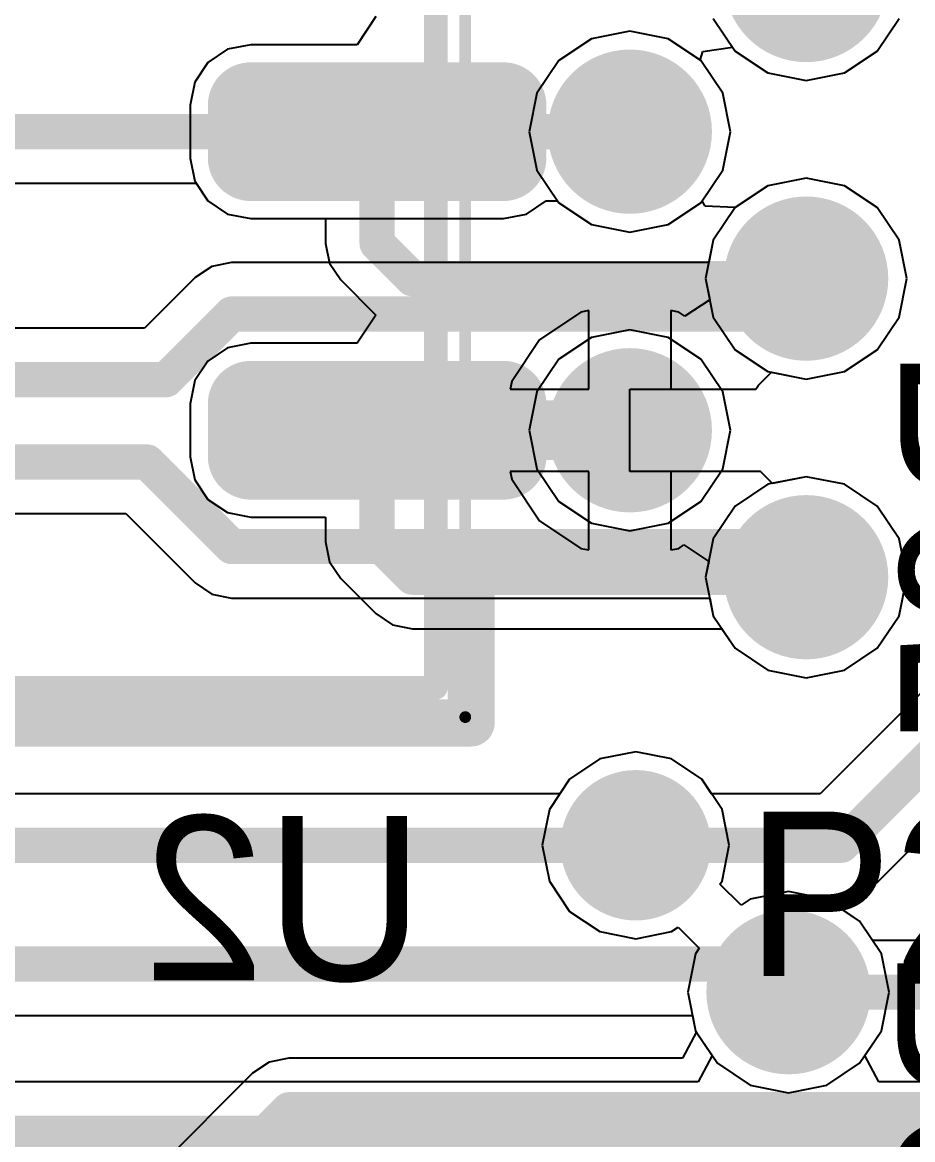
# Model space of a CAD drawing. Header units: millimetres. Extents: x 73 to 190, y 73 to 267.
# Drawn here: x 99.666 to 103.453, y 86.198 to 90.95 of the extents above; entities that cross this region are included whole.
import ezdxf

# ---------------------------------------------------------------- set-up
doc = ezdxf.new("R2010")
doc.units = ezdxf.units.MM
for name, color, linetype in [('BottomLayer', 5, 'Continuous'), ('BottomOverlay', 54, 'Continuous'), ('BottomPaste', 16, 'Continuous'), ('BottomSolder', 6, 'Continuous'), ('DrillDrawing', 1, 'Continuous'), ('Mechanical13', 56, 'Continuous'), ('Mechanical15', 56, 'Continuous'), ('MidLayer1', 16, 'Continuous'), ('MidLayer2', 76, 'Continuous'), ('MultiLayer', 9, 'Continuous'), ('TopLayer', 1, 'Continuous'), ('TopOverlay', 2, 'Continuous'), ('TopPaste', 8, 'Continuous'), ('TopSolder', 216, 'Continuous'), ('ViaHoleLayer', 16, 'Continuous')]:
    doc.layers.add(name, color=color, linetype=linetype)

msp = doc.modelspace()

# ---------------------------------------------------------------- linework, layer by layer
at = {"layer": 'BottomLayer'}
for p, q in [((103.30236896, 90.82764664), (103.39506372, 90.96637636)), ((102.54952312, 90.78927739999999), (102.56065848, 90.82598293999999)), ((102.56065848, 90.82598293999999), (102.68628434, 90.84461891999999)), ((102.68628434, 90.84461891999999), (102.69762544, 90.82764664)), ((102.69762544, 90.82764664), (102.83635516, 90.73495188)), ((103.16363924, 90.73495188), (103.30236896, 90.82764664)), ((102.55235776, 90.78738256), (102.54952312, 90.78927739999999)), ((102.64505252, 90.64865284), (102.55235776, 90.78738256)), ((102.83635516, 90.73495188), (102.9999972, 90.70240177999999)), ((102.9999972, 90.70240177999999), (103.16363924, 90.73495188)), ((102.67760262, 90.4850108), (102.64505252, 90.64865284)), ((102.64505252, 90.32136876), (102.67760262, 90.4850108)), ((102.55235776, 90.18263904), (102.64505252, 90.32136876)), ((99.05082044, 90.26580118), (100.40512812, 90.26580118)), ((100.40512812, 90.26580118), (100.45546584, 90.19046986)), ((102.83635516, 90.25508492), (102.69762544, 90.16239016)), ((102.9999972, 90.28763502), (102.83635516, 90.25508492)), ((103.16363924, 90.25508492), (102.9999972, 90.28763502)), ((103.30236896, 90.16239016), (103.16363924, 90.25508492)), ((100.45546584, 90.19046986), (100.53898612, 90.13466097999999)), ((101.81102828, 90.13466097999999), (101.89454602, 90.19046986)), ((101.89454602, 90.19046986), (101.94238438, 90.19046732)), ((101.94238438, 90.19046732), (101.94761424, 90.18263904)), ((101.94761424, 90.18263904), (102.08634396, 90.08994428)), ((102.41362804, 90.08994428), (102.55235776, 90.18263904)), ((102.69762544, 90.16239016), (102.60493068, 90.02366044)), ((103.39506372, 90.02366044), (103.30236896, 90.16239016)), ((100.53898612, 90.13466097999999), (100.63750764, 90.11506487999999)), ((100.63750764, 90.11506487999999), (101.71250676, 90.11506487999999)), ((101.71250676, 90.11506487999999), (101.81102828, 90.13466097999999)), ((102.08634396, 90.08994428), (102.249986, 90.05739417999999)), ((102.249986, 90.05739417999999), (102.41362804, 90.08994428)), ((102.60493068, 90.02366044), (102.58602546, 89.92862126)), ((103.42761382, 89.8600184), (103.39506372, 90.02366044)), ((100.47236446, 89.911936), (100.40124954, 89.86441767999999)), ((100.55625304, 89.92862126), (100.47236446, 89.911936)), ((102.58602546, 89.92862126), (100.55625304, 89.92862126)), ((100.40124954, 89.86441767999999), (100.18606074, 89.64922634)), ((103.39506372, 89.69637635999999), (103.42761382, 89.8600184)), ((103.30236896, 89.55764664), (103.39506372, 89.69637635999999)), ((100.18606074, 89.64922634), (98.60013808, 89.64922634)), ((103.16363924, 89.46495188), (103.30236896, 89.55764664)), ((102.7975719, 89.40690526), (102.8524232, 89.46175656)), ((102.8524232, 89.46175656), (102.9999972, 89.43240177999999)), ((102.9999972, 89.43240177999999), (103.16363924, 89.46495188)), ((102.249986, 89.04001242), (102.249986, 89.39000917999999)), ((102.249986, 89.39000917999999), (102.7862816, 89.39000917999999)), ((102.7862816, 89.39000917999999), (102.7975719, 89.40690526)), ((102.8056618, 89.04001242), (102.249986, 89.04001242)), ((102.85656848, 88.98910574), (102.8056618, 89.04001242)), ((102.9999972, 89.01763502), (102.85656848, 88.98910574)), ((103.16363924, 88.98508491999999), (102.9999972, 89.01763502)), ((103.30236896, 88.89239015999999), (103.16363924, 88.98508491999999)), ((103.39506372, 88.75366043999999), (103.30236896, 88.89239015999999)), ((97.52081588, 88.86080779999999), (100.1060482, 88.86080779999999)), ((100.1060482, 88.86080779999999), (100.40124954, 88.56560392)), ((103.42761382, 88.59001839999999), (103.39506372, 88.75366043999999)), ((103.39506372, 88.42637635999999), (103.42761382, 88.59001839999999)), ((100.40124954, 88.56560392), (100.47236446, 88.51808559999999)), ((100.47236446, 88.51808559999999), (100.55625304, 88.50140033999999)), ((100.55625304, 88.50140033999999), (102.59000818, 88.50140033999999)), ((102.59000818, 88.50140033999999), (102.60493068, 88.42637635999999)), ((102.60493068, 88.42637635999999), (102.69762544, 88.28764663999999)), ((103.30236896, 88.28764663999999), (103.39506372, 88.42637635999999)), ((102.69762544, 88.28764663999999), (102.83635516, 88.19495187999999)), ((103.16363924, 88.19495187999999), (103.30236896, 88.28764663999999)), ((103.60019158, 88.21020204), (103.05920206, 87.66920997999999)), ((102.83635516, 88.19495187999999), (102.9999972, 88.16240178)), ((102.9999972, 88.16240178), (103.16363924, 88.19495187999999)), ((103.30500294, 87.29499686), (103.9744047, 87.96439608)), ((102.27499992, 87.84763989999999), (102.12283106, 87.81737072)), ((102.42716878, 87.81737072), (102.27499992, 87.84763989999999)), ((102.12283106, 87.81737072), (101.993827, 87.73117328)), ((102.55617284, 87.73117328), (102.42716878, 87.81737072)), ((101.993827, 87.73117328), (101.90762956, 87.60216922)), ((102.59757484, 87.66920997999999), (102.55617284, 87.73117328)), ((103.05920206, 87.66920997999999), (102.59757484, 87.66920997999999)), ((101.90762956, 87.60216922), (101.87736038, 87.45000035999999)), ((101.87736038, 87.45000035999999), (101.90762956, 87.2978315)), ((101.90762956, 87.2978315), (101.993827, 87.16882744)), ((103.23389056, 87.24747853999999), (103.30500294, 87.29499686)), ((103.15000198, 87.17910174), (103.23389056, 87.24747599999999)), ((103.2338931, 87.24747853999999), (103.23389056, 87.24747853999999)), ((103.23389056, 87.24747853999999), (103.23389056, 87.24747853999999)), ((103.23389056, 87.24747599999999), (103.2338931, 87.24747599999999)), ((103.2338931, 87.24747599999999), (103.2338931, 87.24747853999999)), ((103.2338931, 87.24747599999999), (103.2338931, 87.24747599999999)), ((101.993827, 87.16882744), (102.12283106, 87.08263)), ((103.22738816, 87.12739495999999), (103.15000198, 87.17910174)), ((103.15000198, 87.17910174), (103.15000198, 87.17910174)), ((103.2829532, 87.04423281999999), (103.22738816, 87.12739495999999)), ((102.12283106, 87.08263), (102.27499992, 87.05236081999999)), ((102.27499992, 87.05236081999999), (102.42716878, 87.08263)), ((102.42716878, 87.08263), (102.4556371, 87.10165205999999)), ((102.4556371, 87.10165205999999), (102.54544134, 87.01185036)), ((102.54544134, 87.01185036), (102.52994988, 86.98866523999999)), ((104.28498828, 87.04423281999999), (103.2829532, 87.04423281999999)), ((102.52994988, 86.98866523999999), (102.49739978, 86.82502319999999)), ((102.49739978, 86.82502319999999), (102.52994988, 86.66138115999999)), ((102.53340174, 86.65621225999999), (102.47353394, 86.54420841999999)), ((102.52994988, 86.66138115999999), (102.53340174, 86.65621225999999)), ((100.79999906, 86.54420841999999), (100.71611048, 86.52752316)), ((102.47353394, 86.54420841999999), (100.79999906, 86.54420841999999)), ((100.71611048, 86.52752316), (100.64499556, 86.48000483999999)), ((100.64499556, 86.48000483999999), (99.84499715999999, 85.68000389999999))]:
    msp.add_line(p, q, dxfattribs=at)
for points, const_width in [([(102.8602972, 91.1300184, 1), (103.1396972, 91.1300184, 1)], 0.2794), ([(102.110286, 90.4850108, 1), (102.389686, 90.4850108, 1)], 0.2794), ([(100.58125934, 90.59750994, 1), (100.69375594, 90.59750994, 1)], 0.11249914), ([(101.65625846, 90.59750994, 1), (101.76875506, 90.59750994, 1)], 0.11249914), ([(101.13750664, 90.4850108, 1), (101.21250776, 90.4850108, 1)], 0.07499858), ([(101.13750664, 90.4850108, 1), (101.21250776, 90.4850108, 1)], 0.07499858), ([(102.21248544, 90.4850108, 1), (102.28748656, 90.4850108, 1)], 0.07499858), ([(100.58125934, 90.37251166, 1), (100.69375594, 90.37251166, 1)], 0.11249914), ([(101.65625846, 90.37251166, 1), (101.76875506, 90.37251166, 1)], 0.11249914), ([(102.8602972, 89.8600184, 1), (103.1396972, 89.8600184, 1)], 0.2794), ([(102.96249664, 89.8600184, 1), (103.03749776, 89.8600184, 1)], 0.07499858), ([(100.51875248, 89.70941164, 1), (100.5937536, 89.70941164, 1)], 0.07499858), ([(100.51875248, 89.70941164, 1), (100.5937536, 89.70941164, 1)], 0.07499858), ([(102.81188988, 89.70941164, 1), (102.886891, 89.70941164, 1)], 0.07499858), ([(102.81188988, 89.70941164, 1), (102.886891, 89.70941164, 1)], 0.07499858), ([(100.23935756, 89.43001672, 1), (100.31435868, 89.43001672, 1)], 0.07499858), ([(100.23935756, 89.43001672, 1), (100.31435868, 89.43001672, 1)], 0.07499858), ([(102.110286, 89.2150108, 1), (102.389686, 89.2150108, 1)], 0.2794), ([(100.58125934, 89.32750994, 1), (100.69375594, 89.32750994, 1)], 0.11249914), ([(101.65625846, 89.32750994, 1), (101.76875506, 89.32750994, 1)], 0.11249914), ([(101.1115072, 89.2150108, 1), (101.2385072, 89.2150108, 1)], 0.127), ([(102.186486, 89.2150108, 1), (102.313486, 89.2150108, 1)], 0.127), ([(100.58125934, 89.10251165999999, 1), (100.69375594, 89.10251165999999, 1)], 0.11249914), ([(101.65625846, 89.10251165999999, 1), (101.76875506, 89.10251165999999, 1)], 0.11249914), ([(100.15934502, 89.08001741999999, 1), (100.23434614, 89.08001741999999, 1)], 0.07499858), ([(100.15934502, 89.08001741999999, 1), (100.23434614, 89.08001741999999, 1)], 0.07499858), ([(102.8602972, 88.59001839999999, 1), (103.1396972, 88.59001839999999, 1)], 0.2794), ([(100.51875248, 88.72060995999999, 1), (100.5937536, 88.72060995999999, 1)], 0.07499858), ([(100.51875248, 88.72060995999999, 1), (100.5937536, 88.72060995999999, 1)], 0.07499858), ([(102.83190508, 88.72060995999999, 1), (102.9069062, 88.72060995999999, 1)], 0.07499858), ([(102.83190508, 88.72060995999999, 1), (102.9069062, 88.72060995999999, 1)], 0.07499858), ([(102.96249664, 88.59001839999999, 1), (103.03749776, 88.59001839999999, 1)], 0.07499858), ([(102.15000144, 87.45000035999999, 1), (102.3999984, 87.45000035999999, 1)], 0.2499995), ([(102.23749936, 87.45000035999999, 1), (102.31250048, 87.45000035999999, 1)], 0.07499858), ([(103.11249888, 87.45000035999999, 1), (103.1875, 87.45000035999999, 1)], 0.07499858), ([(103.11249888, 87.45000035999999, 1), (103.1875, 87.45000035999999, 1)], 0.07499858), ([(102.7853164, 86.82502319999999, 1), (103.0647164, 86.82502319999999, 1)], 0.2794), ([(102.88751584, 86.82502319999999, 1), (102.96251696, 86.82502319999999, 1)], 0.07499858), ([(100.7624985, 86.32499879999999, 1), (100.83749962, 86.32499879999999, 1)], 0.07499858), ([(100.7624985, 86.32499879999999, 1), (100.83749962, 86.32499879999999, 1)], 0.07499858)]:
    msp.add_lwpolyline(points, format="xyb", close=True, dxfattribs=dict(at, const_width=const_width))
for points, const_width in [([(98.9600256, 90.4850108), (101.1750072, 90.4850108)], 0.1499997), ([(101.1750072, 90.4850108), (102.249986, 90.4850108)], 0.1499997), ([(102.84939044, 89.70941164), (102.9999972, 89.8600184)], 0.1499997), ([(100.27685812, 89.43001672), (100.55625304, 89.70941164)], 0.1499997), ([(100.55625304, 89.70941164), (102.84939044, 89.70941164)], 0.1499997), ([(97.28504292, 89.43001672), (100.27685812, 89.43001672)], 0.1499997), ([(101.1750072, 89.2150108), (102.249986, 89.2150108)], 0.254), ([(97.43001849999999, 89.08001741999999), (100.19684558, 89.08001741999999)], 0.1499997), ([(100.19684558, 89.08001741999999), (100.55625304, 88.72060995999999)], 0.1499997), ([(100.55625304, 88.72060995999999), (102.86940564, 88.72060995999999)], 0.1499997), ([(102.86940564, 88.72060995999999), (102.9999972, 88.59001839999999)], 0.1499997), ([(103.14999944, 87.45000035999999), (103.8194012, 88.11940211999999)], 0.1499997), ([(102.27499992, 87.45000035999999), (103.14999944, 87.45000035999999)], 0.1499997), ([(102.9250164, 86.82502319999999), (104.6249876, 86.82502319999999)], 0.1499997), ([(100.00000066, 85.5250004), (100.79999906, 86.32499879999999)], 0.1499997), ([(100.79999906, 86.32499879999999), (106.9250084, 86.32499879999999)], 0.1499997)]:
    msp.add_lwpolyline(points, dxfattribs=dict(at, const_width=const_width))
for points in [[(101.71250676, 90.26001251999999), (101.71250676, 90.71000907999999), (100.63750764, 90.26001251999999), (100.63750764, 90.71000907999999)], [(101.8250059, 90.37251166), (101.8250059, 90.59750994), (100.5250085, 90.37251166), (100.5250085, 90.59750994)], [(101.71250676, 88.99001252), (101.71250676, 89.44000908), (100.63750764, 88.99001252), (100.63750764, 89.44000908)], [(101.8250059, 89.10251165999999), (101.8250059, 89.32750994), (100.5250085, 89.10251165999999), (100.5250085, 89.32750994)]]:
    msp.add_solid(points, dxfattribs=at)
at = {"layer": 'BottomOverlay', "const_width": 0.1999996}
for points in [[(101.5750064, 87.9700044), (101.5750064, 88.5899676)], [(97.4149944, 87.9700044), (101.5750064, 87.9700044)]]:
    msp.add_lwpolyline(points, dxfattribs=at)
at = {"layer": 'BottomOverlay', "const_width": 0.0999998}
for points in [[(101.5250065, 88.5899676, 1), (101.6250063, 88.5899676, 1)], [(101.5250065, 87.9700044, 1), (101.6250063, 87.9700044, 1)], [(101.5250065, 87.9700044, 1), (101.6250063, 87.9700044, 1)]]:
    msp.add_lwpolyline(points, format="xyb", close=True, dxfattribs=at)
at = {"layer": 'BottomPaste', "const_width": 0.06249924}
for points in [[(100.60625802, 90.59750994, 1), (100.66875726, 90.59750994, 1)], [(101.68125714, 90.59750994, 1), (101.74375638, 90.59750994, 1)], [(100.60625802, 90.37251166, 1), (100.66875726, 90.37251166, 1)], [(101.68125714, 90.37251166, 1), (101.74375638, 90.37251166, 1)], [(100.60625802, 89.32750994, 1), (100.66875726, 89.32750994, 1)], [(101.68125714, 89.32750994, 1), (101.74375638, 89.32750994, 1)], [(100.60625802, 89.10251165999999, 1), (100.66875726, 89.10251165999999, 1)], [(101.68125714, 89.10251165999999, 1), (101.74375638, 89.10251165999999, 1)]]:
    msp.add_lwpolyline(points, format="xyb", close=True, dxfattribs=at)
at = {"layer": 'BottomPaste'}
for points in [[(101.71250676, 90.31001241999999), (101.71250676, 90.66000917999999), (100.63750764, 90.31001241999999), (100.63750764, 90.66000917999999)], [(101.775006, 90.37251166), (101.775006, 90.59750994), (100.5750084, 90.37251166), (100.5750084, 90.59750994)], [(101.71250676, 89.04001242), (101.71250676, 89.39000917999999), (100.63750764, 89.04001242), (100.63750764, 89.39000917999999)], [(101.775006, 89.10251165999999), (101.775006, 89.32750994), (100.5750084, 89.10251165999999), (100.5750084, 89.32750994)]]:
    msp.add_solid(points, dxfattribs=at)
at = {"layer": 'BottomSolder'}
for points, const_width in [([(102.82529854, 91.1300184, 1), (103.17469586, 91.1300184, 1)], 0.34939986), ([(102.07528734, 90.4850108, 1), (102.42468466, 90.4850108, 1)], 0.34939986), ([(100.54625814, 90.59750994, 1), (100.72875714, 90.59750994, 1)], 0.182499), ([(101.62125726, 90.59750994, 1), (101.80375626, 90.59750994, 1)], 0.182499), ([(100.54625814, 90.37251166, 1), (100.72875714, 90.37251166, 1)], 0.182499), ([(101.62125726, 90.37251166, 1), (101.80375626, 90.37251166, 1)], 0.182499), ([(102.82529854, 89.8600184, 1), (103.17469586, 89.8600184, 1)], 0.34939986), ([(102.07528734, 89.2150108, 1), (102.42468466, 89.2150108, 1)], 0.34939986), ([(100.54625814, 89.32750994, 1), (100.72875714, 89.32750994, 1)], 0.182499), ([(101.62125726, 89.32750994, 1), (101.80375626, 89.32750994, 1)], 0.182499), ([(100.54625814, 89.10251165999999, 1), (100.72875714, 89.10251165999999, 1)], 0.182499), ([(101.62125726, 89.10251165999999, 1), (101.80375626, 89.10251165999999, 1)], 0.182499), ([(102.82529854, 88.59001839999999, 1), (103.17469586, 88.59001839999999, 1)], 0.34939986), ([(102.11500024, 87.45000035999999, 1), (102.4349996, 87.45000035999999, 1)], 0.31999936), ([(102.75031774, 86.82502319999999, 1), (103.09971506, 86.82502319999999, 1)], 0.34939986)]:
    msp.add_lwpolyline(points, format="xyb", close=True, dxfattribs=dict(at, const_width=const_width))
for points in [[(101.71250676, 90.19001266), (101.71250676, 90.78000894), (100.63750764, 90.19001266), (100.63750764, 90.78000894)], [(101.89500576, 90.37251166), (101.89500576, 90.59750994), (100.45500864, 90.37251166), (100.45500864, 90.59750994)], [(101.71250676, 88.92001266), (101.71250676, 89.51000893999999), (100.63750764, 88.92001266), (100.63750764, 89.51000893999999)], [(101.89500576, 89.10251165999999), (101.89500576, 89.32750994), (100.45500864, 89.10251165999999), (100.45500864, 89.32750994)]]:
    msp.add_solid(points, dxfattribs=at)
at = {"layer": 'DrillDrawing'}
for points, const_width in [([(102.173786, 90.4850108, 1), (102.326186, 90.4850108, 1)], 0.1524), ([(102.9237972, 89.8600184, 1), (103.0761972, 89.8600184, 1)], 0.1524), ([(102.173786, 89.2150108, 1), (102.326186, 89.2150108, 1)], 0.1524), ([(102.9237972, 88.59001839999999, 1), (103.0761972, 88.59001839999999, 1)], 0.1524), ([(102.22500002, 87.45000035999999, 1), (102.32499982, 87.45000035999999, 1)], 0.0999998), ([(102.8488164, 86.82502319999999, 1), (103.0012164, 86.82502319999999, 1)], 0.1524)]:
    msp.add_lwpolyline(points, format="xyb", close=True, dxfattribs=dict(at, const_width=const_width))
at = {"layer": 'Mechanical13', "const_width": 0.0999998}
for points in [[(101.424994, 88.11996599999999), (101.424994, 94.12000479999999)], [(101.424994, 88.11996599999999), (101.424994, 93.80997239999999)], [(93.42501, 88.11996599999999), (101.424994, 88.11996599999999)], [(93.42501, 88.11996599999999), (101.424994, 88.11996599999999)]]:
    msp.add_lwpolyline(points, dxfattribs=at)
at = {"layer": 'Mechanical13', "const_width": 0.0499999}
msp.add_lwpolyline([(101.39999532, 88.11996599999999, 1), (101.44999268, 88.11996599999999, 1)], format="xyb", close=True, dxfattribs=at)
msp.add_lwpolyline([(101.39999532, 88.11996599999999, 1), (101.44999268, 88.11996599999999, 1)], format="xyb", close=True, dxfattribs=at)
msp.add_lwpolyline([(101.39999532, 88.11996599999999, 1), (101.44999268, 88.11996599999999, 1)], format="xyb", close=True, dxfattribs=at)
msp.add_lwpolyline([(101.39999532, 88.11996599999999, 1), (101.44999268, 88.11996599999999, 1)], format="xyb", close=True, dxfattribs=at)
at = {"layer": 'Mechanical15', "const_width": 0.0499999}
for points in [[(101.5500128, 87.994998), (101.5500128, 94.2449728)], [(101.5500128, 87.994998), (101.5500128, 94.2449728)], [(93.2999912, 87.994998), (101.5500128, 87.994998)], [(93.2999912, 87.994998), (101.5500128, 87.994998)]]:
    msp.add_lwpolyline(points, dxfattribs=at)
at = {"layer": 'Mechanical15', "const_width": 0.02499868}
msp.add_lwpolyline([(101.53751346, 87.994998, 1), (101.56251214, 87.994998, 1)], format="xyb", close=True, dxfattribs=at)
msp.add_lwpolyline([(101.53751346, 87.994998, 1), (101.56251214, 87.994998, 1)], format="xyb", close=True, dxfattribs=at)
msp.add_lwpolyline([(101.53751346, 87.994998, 1), (101.56251214, 87.994998, 1)], format="xyb", close=True, dxfattribs=at)
msp.add_lwpolyline([(101.53751346, 87.994998, 1), (101.56251214, 87.994998, 1)], format="xyb", close=True, dxfattribs=at)
at = {"layer": 'MidLayer1'}
for p, q in [((102.60493068, 90.96637636), (102.69762544, 90.82764664)), ((103.30236896, 90.82764664), (103.39506372, 90.96637636)), ((102.249986, 90.91262741999999), (102.08634396, 90.88007732)), ((102.41362804, 90.88007732), (102.249986, 90.91262741999999)), ((102.08634396, 90.88007732), (101.94761424, 90.78738256)), ((102.55235776, 90.78738256), (102.41362804, 90.88007732)), ((102.69762544, 90.82764664), (102.83635516, 90.73495188)), ((103.16363924, 90.73495188), (103.30236896, 90.82764664)), ((101.94761424, 90.78738256), (101.85491948, 90.64865284)), ((102.64505252, 90.64865284), (102.55235776, 90.78738256)), ((102.83635516, 90.73495188), (102.9999972, 90.70240177999999)), ((102.9999972, 90.70240177999999), (103.16363924, 90.73495188)), ((101.85491948, 90.64865284), (101.82236938, 90.4850108)), ((102.67760262, 90.4850108), (102.64505252, 90.64865284)), ((101.82236938, 90.4850108), (101.85491948, 90.32136876)), ((102.64505252, 90.32136876), (102.67760262, 90.4850108)), ((101.85491948, 90.32136876), (101.94761424, 90.18263904)), ((102.55235776, 90.18263904), (102.64505252, 90.32136876)), ((102.83635516, 90.25508492), (102.69762544, 90.16239016)), ((102.9999972, 90.28763502), (102.83635516, 90.25508492)), ((103.16363924, 90.25508492), (102.9999972, 90.28763502)), ((103.30236896, 90.16239016), (103.16363924, 90.25508492)), ((101.94761424, 90.18263904), (102.08634396, 90.08994428)), ((102.41362804, 90.08994428), (102.55235776, 90.18263904)), ((102.69762544, 90.16239016), (102.60493068, 90.02366044)), ((103.39506372, 90.02366044), (103.30236896, 90.16239016)), ((102.08634396, 90.08994428), (102.249986, 90.05739417999999)), ((102.249986, 90.05739417999999), (102.41362804, 90.08994428)), ((102.60493068, 90.02366044), (102.57238058, 89.8600184)), ((103.42761382, 89.8600184), (103.39506372, 90.02366044)), ((102.57238058, 89.8600184), (102.59022662, 89.77030051999999)), ((103.39506372, 89.69637635999999), (103.42761382, 89.8600184)), ((102.59022662, 89.77030051999999), (102.48462866, 89.69974185999999)), ((102.07498762, 89.72405219999999), (102.04186348, 89.71746343999999)), ((102.07498762, 89.39000917999999), (102.07498762, 89.72405219999999)), ((102.45810852, 89.71746343999999), (102.42498438, 89.72405219999999)), ((102.42498438, 89.72405219999999), (102.42498438, 89.39000917999999)), ((102.04186348, 89.71746343999999), (101.86542746, 89.59956933999999)), ((102.48462866, 89.69974185999999), (102.45810852, 89.71746343999999)), ((103.30236896, 89.55764664), (103.39506372, 89.69637635999999)), ((101.86542746, 89.59956933999999), (101.74753336, 89.42313331999999)), ((103.16363924, 89.46495188), (103.30236896, 89.55764664)), ((102.7975719, 89.40690526), (102.8524232, 89.46175656)), ((102.8524232, 89.46175656), (102.9999972, 89.43240177999999)), ((102.9999972, 89.43240177999999), (103.16363924, 89.46495188)), ((101.74753336, 89.42313331999999), (101.7409446, 89.39000917999999)), ((101.7409446, 89.39000917999999), (102.07498762, 89.39000917999999)), ((102.42498438, 89.39000917999999), (102.7862816, 89.39000917999999)), ((102.7862816, 89.39000917999999), (102.7975719, 89.40690526)), ((102.07498762, 89.04001242), (101.7409446, 89.04001242)), ((101.7409446, 89.04001242), (101.74753336, 89.00688828)), ((102.07498762, 88.7059694), (102.07498762, 89.04001242)), ((102.8056618, 89.04001242), (102.42498438, 89.04001242)), ((102.42498438, 89.04001242), (102.42498438, 88.7059694)), ((102.85656848, 88.98910574), (102.8056618, 89.04001242)), ((102.9999972, 89.01763502), (102.85656848, 88.98910574)), ((103.16363924, 88.98508491999999), (102.9999972, 89.01763502)), ((101.74753336, 89.00688828), (101.86542746, 88.83045226)), ((103.30236896, 88.89239015999999), (103.16363924, 88.98508491999999)), ((103.39506372, 88.75366043999999), (103.30236896, 88.89239015999999)), ((101.86542746, 88.83045226), (102.04186348, 88.71255816)), ((102.45810852, 88.71255816), (102.48003634, 88.72721141999999)), ((102.48003634, 88.72721141999999), (102.5856343, 88.65665276)), ((103.42761382, 88.59001839999999), (103.39506372, 88.75366043999999)), ((102.04186348, 88.71255816), (102.07498762, 88.7059694)), ((102.42498438, 88.7059694), (102.45810852, 88.71255816)), ((102.5856343, 88.65665276), (102.57238058, 88.59001839999999)), ((102.57238058, 88.59001839999999), (102.60493068, 88.42637635999999)), ((103.39506372, 88.42637635999999), (103.42761382, 88.59001839999999)), ((102.60493068, 88.42637635999999), (102.69762544, 88.28764663999999)), ((103.30236896, 88.28764663999999), (103.39506372, 88.42637635999999)), ((102.69762544, 88.28764663999999), (102.83635516, 88.19495187999999)), ((103.16363924, 88.19495187999999), (103.30236896, 88.28764663999999)), ((102.83635516, 88.19495187999999), (102.9999972, 88.16240178)), ((102.9999972, 88.16240178), (103.16363924, 88.19495187999999)), ((102.27499992, 87.84763989999999), (102.12283106, 87.81737072)), ((102.42716878, 87.81737072), (102.27499992, 87.84763989999999)), ((102.12283106, 87.81737072), (101.993827, 87.73117328)), ((102.55617284, 87.73117328), (102.42716878, 87.81737072)), ((101.993827, 87.73117328), (101.90762956, 87.60216922)), ((102.64237028, 87.60216922), (102.55617284, 87.73117328)), ((101.90762956, 87.60216922), (101.87736038, 87.45000035999999)), ((102.67263946, 87.45000035999999), (102.64237028, 87.60216922)), ((101.87736038, 87.45000035999999), (101.90762956, 87.2978315)), ((102.64237028, 87.2978315), (102.67263946, 87.45000035999999)), ((101.90762956, 87.2978315), (101.993827, 87.16882744)), ((102.63337868, 87.28437204), (102.64237028, 87.2978315)), ((102.72318038, 87.19457034), (102.63337868, 87.28437204)), ((102.9250164, 87.25263982), (102.76137436, 87.22008971999999)), ((103.08865844, 87.22008971999999), (102.9250164, 87.25263982)), ((102.76137436, 87.22008971999999), (102.72318038, 87.19457034)), ((103.22738816, 87.12739495999999), (103.08865844, 87.22008971999999)), ((101.993827, 87.16882744), (102.12283106, 87.08263)), ((103.32008292, 86.98866523999999), (103.22738816, 87.12739495999999)), ((102.12283106, 87.08263), (102.27499992, 87.05236081999999)), ((102.27499992, 87.05236081999999), (102.42716878, 87.08263)), ((102.42716878, 87.08263), (102.4556371, 87.10165205999999)), ((102.4556371, 87.10165205999999), (102.54544134, 87.01185036)), ((102.54544134, 87.01185036), (102.52994988, 86.98866523999999)), ((102.52994988, 86.98866523999999), (102.49739978, 86.82502319999999)), ((103.35263302, 86.82502319999999), (103.32008292, 86.98866523999999)), ((102.49739978, 86.82502319999999), (102.52994988, 86.66138115999999)), ((103.32008292, 86.66138115999999), (103.35263302, 86.82502319999999)), ((102.52994988, 86.66138115999999), (102.62264464, 86.52265143999999)), ((103.22738816, 86.52265143999999), (103.32008292, 86.66138115999999)), ((102.62264464, 86.52265143999999), (102.76137436, 86.42995667999999)), ((103.08865844, 86.42995667999999), (103.22738816, 86.52265143999999)), ((102.76137436, 86.42995667999999), (102.9250164, 86.39740658)), ((102.9250164, 86.39740658), (103.08865844, 86.42995667999999))]:
    msp.add_line(p, q, dxfattribs=at)
for points, const_width in [([(102.8602972, 91.1300184, 1), (103.1396972, 91.1300184, 1)], 0.2794), ([(102.110286, 90.4850108, 1), (102.389686, 90.4850108, 1)], 0.2794), ([(102.8602972, 89.8600184, 1), (103.1396972, 89.8600184, 1)], 0.2794), ([(102.110286, 89.2150108, 1), (102.389686, 89.2150108, 1)], 0.2794), ([(102.8602972, 88.59001839999999, 1), (103.1396972, 88.59001839999999, 1)], 0.2794), ([(102.15000144, 87.45000035999999, 1), (102.3999984, 87.45000035999999, 1)], 0.2499995), ([(102.7853164, 86.82502319999999, 1), (103.0647164, 86.82502319999999, 1)], 0.2794)]:
    msp.add_lwpolyline(points, format="xyb", close=True, dxfattribs=dict(at, const_width=const_width))
at = {"layer": 'MidLayer2'}
for p, q in [((102.60493068, 90.96637636), (102.69762544, 90.82764664)), ((103.30236896, 90.82764664), (103.39506372, 90.96637636)), ((102.249986, 90.91262741999999), (102.08634396, 90.88007732)), ((102.41362804, 90.88007732), (102.249986, 90.91262741999999)), ((102.08634396, 90.88007732), (101.94761424, 90.78738256)), ((102.55235776, 90.78738256), (102.41362804, 90.88007732)), ((102.69762544, 90.82764664), (102.83635516, 90.73495188)), ((103.16363924, 90.73495188), (103.30236896, 90.82764664)), ((101.94761424, 90.78738256), (101.85491948, 90.64865284)), ((102.64505252, 90.64865284), (102.55235776, 90.78738256)), ((102.83635516, 90.73495188), (102.9999972, 90.70240177999999)), ((102.9999972, 90.70240177999999), (103.16363924, 90.73495188)), ((101.85491948, 90.64865284), (101.82236938, 90.4850108)), ((102.67760262, 90.4850108), (102.64505252, 90.64865284)), ((101.82236938, 90.4850108), (101.85491948, 90.32136876)), ((102.64505252, 90.32136876), (102.67760262, 90.4850108)), ((101.85491948, 90.32136876), (101.94761424, 90.18263904)), ((102.55235776, 90.18263904), (102.64505252, 90.32136876)), ((102.83635516, 90.25508492), (102.69762544, 90.16239016)), ((102.9999972, 90.28763502), (102.83635516, 90.25508492)), ((103.16363924, 90.25508492), (102.9999972, 90.28763502)), ((103.30236896, 90.16239016), (103.16363924, 90.25508492)), ((101.94761424, 90.18263904), (102.08634396, 90.08994428)), ((102.41362804, 90.08994428), (102.55235776, 90.18263904)), ((102.69762544, 90.16239016), (102.60493068, 90.02366044)), ((103.39506372, 90.02366044), (103.30236896, 90.16239016)), ((102.08634396, 90.08994428), (102.249986, 90.05739417999999)), ((102.249986, 90.05739417999999), (102.41362804, 90.08994428)), ((102.60493068, 90.02366044), (102.57238058, 89.8600184)), ((103.42761382, 89.8600184), (103.39506372, 90.02366044)), ((102.57238058, 89.8600184), (102.60493068, 89.69637635999999)), ((103.39506372, 89.69637635999999), (103.42761382, 89.8600184)), ((102.60493068, 89.69637635999999), (102.69762544, 89.55764664)), ((103.30236896, 89.55764664), (103.39506372, 89.69637635999999)), ((102.249986, 89.64262742), (102.08634396, 89.61007732)), ((102.41362804, 89.61007732), (102.249986, 89.64262742)), ((102.08634396, 89.61007732), (101.94761424, 89.51738256)), ((102.55235776, 89.51738256), (102.41362804, 89.61007732)), ((102.69762544, 89.55764664), (102.83635516, 89.46495188)), ((103.16363924, 89.46495188), (103.30236896, 89.55764664)), ((101.94761424, 89.51738256), (101.85491948, 89.37865284)), ((102.64505252, 89.37865284), (102.55235776, 89.51738256)), ((102.83635516, 89.46495188), (102.9999972, 89.43240177999999)), ((102.9999972, 89.43240177999999), (103.16363924, 89.46495188)), ((101.85491948, 89.37865284), (101.82236938, 89.2150108)), ((102.67760262, 89.2150108), (102.64505252, 89.37865284)), ((101.82236938, 89.2150108), (101.85491948, 89.05136875999999)), ((102.64505252, 89.05136875999999), (102.67760262, 89.2150108)), ((101.85491948, 89.05136875999999), (101.94761424, 88.91263904)), ((102.55235776, 88.91263904), (102.64505252, 89.05136875999999)), ((102.9999972, 89.01763502), (102.83635516, 88.98508491999999)), ((103.16363924, 88.98508491999999), (102.9999972, 89.01763502)), ((102.83635516, 88.98508491999999), (102.69762544, 88.89239015999999)), ((103.30236896, 88.89239015999999), (103.16363924, 88.98508491999999)), ((101.94761424, 88.91263904), (102.08634396, 88.81994428)), ((102.41362804, 88.81994428), (102.55235776, 88.91263904)), ((102.69762544, 88.89239015999999), (102.60493068, 88.75366043999999)), ((103.39506372, 88.75366043999999), (103.30236896, 88.89239015999999)), ((102.08634396, 88.81994428), (102.249986, 88.78739417999999)), ((102.249986, 88.78739417999999), (102.41362804, 88.81994428)), ((102.60493068, 88.75366043999999), (102.57238058, 88.59001839999999)), ((103.42761382, 88.59001839999999), (103.39506372, 88.75366043999999)), ((102.57238058, 88.59001839999999), (102.60493068, 88.42637635999999)), ((103.39506372, 88.42637635999999), (103.42761382, 88.59001839999999)), ((102.60493068, 88.42637635999999), (102.69762544, 88.28764663999999)), ((103.30236896, 88.28764663999999), (103.39506372, 88.42637635999999)), ((102.69762544, 88.28764663999999), (102.83635516, 88.19495187999999)), ((103.16363924, 88.19495187999999), (103.30236896, 88.28764663999999)), ((102.83635516, 88.19495187999999), (102.9999972, 88.16240178)), ((102.9999972, 88.16240178), (103.16363924, 88.19495187999999)), ((102.27499992, 87.84763989999999), (102.12283106, 87.81737072)), ((102.42716878, 87.81737072), (102.27499992, 87.84763989999999)), ((102.12283106, 87.81737072), (101.993827, 87.73117328)), ((102.55617284, 87.73117328), (102.42716878, 87.81737072)), ((101.993827, 87.73117328), (101.90762956, 87.60216922)), ((102.64237028, 87.60216922), (102.55617284, 87.73117328)), ((101.90762956, 87.60216922), (101.87736038, 87.45000035999999)), ((102.67263946, 87.45000035999999), (102.64237028, 87.60216922)), ((101.87736038, 87.45000035999999), (101.90762956, 87.2978315)), ((102.64237028, 87.2978315), (102.67263946, 87.45000035999999)), ((101.90762956, 87.2978315), (101.993827, 87.16882744)), ((102.63337868, 87.28437204), (102.64237028, 87.2978315)), ((102.72318038, 87.19457034), (102.63337868, 87.28437204)), ((102.9250164, 87.25263982), (102.76137436, 87.22008971999999)), ((103.08865844, 87.22008971999999), (102.9250164, 87.25263982)), ((102.76137436, 87.22008971999999), (102.72318038, 87.19457034)), ((103.22738816, 87.12739495999999), (103.08865844, 87.22008971999999)), ((101.993827, 87.16882744), (102.12283106, 87.08263)), ((103.32008292, 86.98866523999999), (103.22738816, 87.12739495999999)), ((102.12283106, 87.08263), (102.27499992, 87.05236081999999)), ((102.27499992, 87.05236081999999), (102.42716878, 87.08263)), ((102.42716878, 87.08263), (102.4556371, 87.10165205999999)), ((102.4556371, 87.10165205999999), (102.54544134, 87.01185036)), ((102.54544134, 87.01185036), (102.52994988, 86.98866523999999)), ((102.52994988, 86.98866523999999), (102.49739978, 86.82502319999999)), ((103.35263302, 86.82502319999999), (103.32008292, 86.98866523999999)), ((102.49739978, 86.82502319999999), (102.52994988, 86.66138115999999)), ((103.32008292, 86.66138115999999), (103.35263302, 86.82502319999999)), ((102.52994988, 86.66138115999999), (102.60021898, 86.55621246)), ((103.24981382, 86.55621246), (103.32008292, 86.66138115999999)), ((102.60021898, 86.55621246), (102.54035118, 86.44420862)), ((103.30968162, 86.44420862), (103.24981382, 86.55621246)), ((102.54035118, 86.44420862), (93.05883852, 86.44420862)), ((108.58420244, 86.44420862), (103.30968162, 86.44420862))]:
    msp.add_line(p, q, dxfattribs=at)
for points, const_width in [([(102.8602972, 91.1300184, 1), (103.1396972, 91.1300184, 1)], 0.2794), ([(102.110286, 90.4850108, 1), (102.389686, 90.4850108, 1)], 0.2794), ([(102.8602972, 89.8600184, 1), (103.1396972, 89.8600184, 1)], 0.2794), ([(102.110286, 89.2150108, 1), (102.389686, 89.2150108, 1)], 0.2794), ([(102.8602972, 88.59001839999999, 1), (103.1396972, 88.59001839999999, 1)], 0.2794), ([(102.15000144, 87.45000035999999, 1), (102.3999984, 87.45000035999999, 1)], 0.2499995), ([(102.7853164, 86.82502319999999, 1), (103.0647164, 86.82502319999999, 1)], 0.2794)]:
    msp.add_lwpolyline(points, format="xyb", close=True, dxfattribs=dict(at, const_width=const_width))
at = {"layer": 'MidLayer2', "const_width": 0.1499997}
msp.add_lwpolyline([(93.05883852, 86.224999), (108.67499982, 86.224999)], dxfattribs=at)
at = {"layer": 'MultiLayer'}
for points, const_width in [([(102.8602972, 91.1300184, 1), (103.1396972, 91.1300184, 1)], 0.2794), ([(102.110286, 90.4850108, 1), (102.389686, 90.4850108, 1)], 0.2794), ([(102.8602972, 89.8600184, 1), (103.1396972, 89.8600184, 1)], 0.2794), ([(102.110286, 89.2150108, 1), (102.389686, 89.2150108, 1)], 0.2794), ([(102.8602972, 88.59001839999999, 1), (103.1396972, 88.59001839999999, 1)], 0.2794), ([(102.15000144, 87.45000035999999, 1), (102.3999984, 87.45000035999999, 1)], 0.2499995), ([(102.7853164, 86.82502319999999, 1), (103.0647164, 86.82502319999999, 1)], 0.2794)]:
    msp.add_lwpolyline(points, format="xyb", close=True, dxfattribs=dict(at, const_width=const_width))
at = {"layer": 'TopLayer'}
for p, q in [((101.16996022, 90.97501743999999), (101.0897394, 90.85495671999999)), ((103.30236896, 90.82764664), (103.39506372, 90.96637636)), ((100.53898612, 90.83536061999999), (100.45546584, 90.77955173999999)), ((100.63750764, 90.85495671999999), (100.53898612, 90.83536061999999)), ((101.0897394, 90.85495671999999), (100.63750764, 90.85495671999999)), ((102.54952312, 90.78927739999999), (102.56065848, 90.82598293999999)), ((102.56065848, 90.82598293999999), (102.68628434, 90.84461891999999)), ((102.68628434, 90.84461891999999), (102.69762544, 90.82764664)), ((102.69762544, 90.82764664), (102.83635516, 90.73495188)), ((103.16363924, 90.73495188), (103.30236896, 90.82764664)), ((100.45546584, 90.77955173999999), (100.39965696, 90.69603146)), ((102.55235776, 90.78738256), (102.54952312, 90.78927739999999)), ((102.64505252, 90.64865284), (102.55235776, 90.78738256)), ((102.83635516, 90.73495188), (102.9999972, 90.70240177999999)), ((102.9999972, 90.70240177999999), (103.16363924, 90.73495188)), ((100.39965696, 90.69603146), (100.38006086, 90.59750994)), ((102.67760262, 90.4850108), (102.64505252, 90.64865284)), ((100.38006086, 90.59750994), (100.38006086, 90.37251166)), ((102.64505252, 90.32136876), (102.67760262, 90.4850108)), ((100.38006086, 90.37251166), (100.39965696, 90.27399014)), ((102.5581007, 90.19123186), (102.64505252, 90.32136876)), ((100.39965696, 90.27399014), (100.45546584, 90.19046986)), ((102.83635516, 90.25508492), (102.69762544, 90.16239016)), ((102.9999972, 90.28763502), (102.83635516, 90.25508492)), ((103.16363924, 90.25508492), (102.9999972, 90.28763502)), ((103.30236896, 90.16239016), (103.16363924, 90.25508492)), ((100.45546584, 90.19046986), (100.53898612, 90.13466097999999)), ((102.57044764, 90.16813056), (102.5581007, 90.19123186)), ((102.69729778, 90.16189994), (102.57044764, 90.16813056)), ((102.69762544, 90.16239016), (102.69729778, 90.16189994)), ((103.39506372, 90.02366044), (103.30236896, 90.16239016)), ((100.53898612, 90.13466097999999), (100.63750764, 90.11506487999999)), ((100.63750764, 90.11506487999999), (100.95579758, 90.11506487999999)), ((100.95579758, 90.11506487999999), (100.95579758, 90.00998)), ((100.95579758, 90.00998), (100.97248284, 89.92609141999999)), ((103.42761382, 89.8600184), (103.39506372, 90.02366044)), ((100.97248284, 89.92609141999999), (101.0200037, 89.85497649999999)), ((101.0200037, 89.85497649999999), (101.16996022, 89.70501743999999)), ((103.39506372, 89.69637635999999), (103.42761382, 89.8600184)), ((101.16996022, 89.70501743999999), (101.0897394, 89.58495672)), ((103.30236896, 89.55764664), (103.39506372, 89.69637635999999)), ((100.63750764, 89.58495672), (100.53898612, 89.56536061999999)), ((101.0897394, 89.58495672), (100.63750764, 89.58495672)), ((100.53898612, 89.56536061999999), (100.45546584, 89.50955173999999)), ((103.16363924, 89.46495188), (103.30236896, 89.55764664)), ((100.45546584, 89.50955173999999), (100.39965696, 89.42603145999999)), ((102.7975719, 89.40690526), (102.8524232, 89.46175656)), ((102.8524232, 89.46175656), (102.9999972, 89.43240177999999)), ((102.9999972, 89.43240177999999), (103.16363924, 89.46495188)), ((100.39965696, 89.42603145999999), (100.38006086, 89.32750994)), ((102.249986, 89.04001242), (102.249986, 89.39000917999999)), ((102.249986, 89.39000917999999), (102.7862816, 89.39000917999999)), ((102.7862816, 89.39000917999999), (102.7975719, 89.40690526)), ((100.38006086, 89.32750994), (100.38006086, 89.10251165999999)), ((100.38006086, 89.10251165999999), (100.39965696, 89.00399014)), ((102.8056618, 89.04001242), (102.249986, 89.04001242)), ((102.85656848, 88.98910574), (102.8056618, 89.04001242)), ((102.9999972, 89.01763502), (102.85656848, 88.98910574)), ((103.16363924, 88.98508491999999), (102.9999972, 89.01763502)), ((100.39965696, 89.00399014), (100.45546584, 88.92046986)), ((103.30236896, 88.89239015999999), (103.16363924, 88.98508491999999)), ((100.45546584, 88.92046986), (100.53898612, 88.86466098)), ((103.39506372, 88.75366043999999), (103.30236896, 88.89239015999999)), ((100.53898612, 88.86466098), (100.63750764, 88.84506488)), ((100.63750764, 88.84506488), (100.95579758, 88.84506488)), ((100.95579758, 88.84506488), (100.95579758, 88.73997999999999)), ((100.95579758, 88.73997999999999), (100.97248284, 88.65609142)), ((103.42761382, 88.59001839999999), (103.39506372, 88.75366043999999)), ((100.97248284, 88.65609142), (101.0200037, 88.5849765)), ((101.0200037, 88.5849765), (101.16996276, 88.4350149)), ((103.39506372, 88.42637635999999), (103.42761382, 88.59001839999999)), ((101.16996276, 88.4350149), (101.24108022, 88.38749403999999)), ((103.30236896, 88.28764663999999), (103.39506372, 88.42637635999999)), ((101.24108022, 88.38749403999999), (101.3249688, 88.37080877999999)), ((101.3249688, 88.37080877999999), (102.6420604, 88.37080877999999)), ((102.6420604, 88.37080877999999), (102.69762544, 88.28764663999999)), ((102.69762544, 88.28764663999999), (102.83635516, 88.19495187999999)), ((103.16363924, 88.19495187999999), (103.30236896, 88.28764663999999)), ((102.83635516, 88.19495187999999), (102.9999972, 88.16240178)), ((102.9999972, 88.16240178), (103.16363924, 88.19495187999999)), ((102.27499992, 87.84763989999999), (102.12283106, 87.81737072)), ((102.42716878, 87.81737072), (102.27499992, 87.84763989999999)), ((102.12283106, 87.81737072), (101.993827, 87.73117328)), ((102.55617284, 87.73117328), (102.42716878, 87.81737072)), ((101.993827, 87.73117328), (101.952425, 87.66920997999999)), ((102.64237028, 87.60216922), (102.55617284, 87.73117328)), ((101.952425, 87.66920997999999), (98.38038997999999, 87.66920997999999)), ((102.67263946, 87.45000035999999), (102.64237028, 87.60216922)), ((102.64237028, 87.2978315), (102.67263946, 87.45000035999999)), ((102.63337868, 87.28437204), (102.64237028, 87.2978315)), ((102.72318038, 87.19457034), (102.63337868, 87.28437204)), ((102.9250164, 87.25263982), (102.76137436, 87.22008971999999)), ((103.08865844, 87.22008971999999), (102.9250164, 87.25263982)), ((102.76137436, 87.22008971999999), (102.72318038, 87.19457034)), ((103.22738816, 87.12739495999999), (103.08865844, 87.22008971999999)), ((103.32008292, 86.98866523999999), (103.22738816, 87.12739495999999)), ((103.35263302, 86.82502319999999), (103.32008292, 86.98866523999999)), ((103.32008292, 86.66138115999999), (103.35263302, 86.82502319999999)), ((88.62042473999999, 86.72520881999999), (102.51725496, 86.72520881999999)), ((102.51725496, 86.72520881999999), (102.52994988, 86.66138115999999)), ((102.52994988, 86.66138115999999), (102.62264464, 86.52265143999999)), ((103.22738816, 86.52265143999999), (103.32008292, 86.66138115999999)), ((102.62264464, 86.52265143999999), (102.76137436, 86.42995667999999)), ((103.08865844, 86.42995667999999), (103.22738816, 86.52265143999999)), ((102.76137436, 86.42995667999999), (102.9250164, 86.39740658)), ((102.9250164, 86.39740658), (103.08865844, 86.42995667999999))]:
    msp.add_line(p, q, dxfattribs=at)
for points, const_width in [([(102.8602972, 91.1300184, 1), (103.1396972, 91.1300184, 1)], 0.2794), ([(102.110286, 90.4850108, 1), (102.389686, 90.4850108, 1)], 0.2794), ([(100.58125934, 90.59750994, 1), (100.69375594, 90.59750994, 1)], 0.11249914), ([(101.65625846, 90.59750994, 1), (101.76875506, 90.59750994, 1)], 0.11249914), ([(101.13750664, 90.4850108, 1), (101.21250776, 90.4850108, 1)], 0.07499858), ([(100.58125934, 90.37251166, 1), (100.69375594, 90.37251166, 1)], 0.11249914), ([(101.65625846, 90.37251166, 1), (101.76875506, 90.37251166, 1)], 0.11249914), ([(102.8602972, 89.8600184, 1), (103.1396972, 89.8600184, 1)], 0.2794), ([(101.13750664, 90.00998, 1), (101.21250776, 90.00998, 1)], 0.07499858), ([(101.13750664, 90.00998, 1), (101.21250776, 90.00998, 1)], 0.07499858), ([(101.28746824, 89.8600184, 1), (101.36246936, 89.8600184, 1)], 0.07499858), ([(101.28746824, 89.8600184, 1), (101.36246936, 89.8600184, 1)], 0.07499858), ([(102.96249664, 89.8600184, 1), (103.03749776, 89.8600184, 1)], 0.07499858), ([(102.110286, 89.2150108, 1), (102.389686, 89.2150108, 1)], 0.2794), ([(100.58125934, 89.32750994, 1), (100.69375594, 89.32750994, 1)], 0.11249914), ([(101.65625846, 89.32750994, 1), (101.76875506, 89.32750994, 1)], 0.11249914), ([(101.13750664, 89.2150108, 1), (101.21250776, 89.2150108, 1)], 0.07499858), ([(100.58125934, 89.10251165999999, 1), (100.69375594, 89.10251165999999, 1)], 0.11249914), ([(101.65625846, 89.10251165999999, 1), (101.76875506, 89.10251165999999, 1)], 0.11249914), ([(102.8602972, 88.59001839999999, 1), (103.1396972, 88.59001839999999, 1)], 0.2794), ([(101.13750664, 88.73997999999999, 1), (101.21250776, 88.73997999999999, 1)], 0.07499858), ([(101.13750664, 88.73997999999999, 1), (101.21250776, 88.73997999999999, 1)], 0.07499858), ([(101.28746824, 88.59001839999999, 1), (101.36246936, 88.59001839999999, 1)], 0.07499858), ([(101.28746824, 88.59001839999999, 1), (101.36246936, 88.59001839999999, 1)], 0.07499858), ([(102.96249664, 88.59001839999999, 1), (103.03749776, 88.59001839999999, 1)], 0.07499858), ([(102.15000144, 87.45000035999999, 1), (102.3999984, 87.45000035999999, 1)], 0.2499995), ([(102.23749936, 87.45000035999999, 1), (102.31250048, 87.45000035999999, 1)], 0.07499858), ([(102.7853164, 86.82502319999999, 1), (103.0647164, 86.82502319999999, 1)], 0.2794), ([(102.7681206, 86.94441843999999, 1), (102.84312172, 86.94441843999999, 1)], 0.07499858), ([(102.7681206, 86.94441843999999, 1), (102.84312172, 86.94441843999999, 1)], 0.07499858), ([(102.88751584, 86.82502319999999, 1), (102.96251696, 86.82502319999999, 1)], 0.07499858)]:
    msp.add_lwpolyline(points, format="xyb", close=True, dxfattribs=dict(at, const_width=const_width))
at = {"layer": 'TopLayer', "const_width": 0.1499997}
for points in [[(101.1750072, 90.00998), (101.1750072, 90.4850108)], [(101.1750072, 90.00998), (101.3249688, 89.8600184)], [(101.3249688, 89.8600184), (102.9999972, 89.8600184)], [(101.1750072, 88.73997999999999), (101.1750072, 89.2150108)], [(101.1750072, 88.73997999999999), (101.3249688, 88.59001839999999)], [(101.3249688, 88.59001839999999), (102.9999972, 88.59001839999999)], [(87.89999945999999, 87.45000035999999), (102.27499992, 87.45000035999999)], [(87.74797538, 86.94441843999999), (102.80562116, 86.94441843999999)], [(102.80562116, 86.94441843999999), (102.9250164, 86.82502319999999)]]:
    msp.add_lwpolyline(points, dxfattribs=at)
at = {"layer": 'TopLayer'}
for points in [[(101.71250676, 90.26001251999999), (101.71250676, 90.71000907999999), (100.63750764, 90.26001251999999), (100.63750764, 90.71000907999999)], [(101.8250059, 90.37251166), (101.8250059, 90.59750994), (100.5250085, 90.37251166), (100.5250085, 90.59750994)], [(101.71250676, 88.99001252), (101.71250676, 89.44000908), (100.63750764, 88.99001252), (100.63750764, 89.44000908)], [(101.8250059, 89.10251165999999), (101.8250059, 89.32750994), (100.5250085, 89.10251165999999), (100.5250085, 89.32750994)]]:
    msp.add_solid(points, dxfattribs=at)
at = {"layer": 'TopOverlay', "const_width": 0.1999996}
for points in [[(101.5750064, 87.9700044), (101.5750064, 88.5899676)], [(97.4149944, 87.9700044), (101.5750064, 87.9700044)]]:
    msp.add_lwpolyline(points, dxfattribs=at)
at = {"layer": 'TopOverlay', "const_width": 0.0999998}
for points in [[(101.5250065, 88.5899676, 1), (101.6250063, 88.5899676, 1)], [(101.5250065, 87.9700044, 1), (101.6250063, 87.9700044, 1)], [(101.5250065, 87.9700044, 1), (101.6250063, 87.9700044, 1)]]:
    msp.add_lwpolyline(points, format="xyb", close=True, dxfattribs=at)
at = {"layer": 'TopPaste', "const_width": 0.06249924}
for points in [[(100.60625802, 90.59750994, 1), (100.66875726, 90.59750994, 1)], [(101.68125714, 90.59750994, 1), (101.74375638, 90.59750994, 1)], [(100.60625802, 90.37251166, 1), (100.66875726, 90.37251166, 1)], [(101.68125714, 90.37251166, 1), (101.74375638, 90.37251166, 1)], [(100.60625802, 89.32750994, 1), (100.66875726, 89.32750994, 1)], [(101.68125714, 89.32750994, 1), (101.74375638, 89.32750994, 1)], [(100.60625802, 89.10251165999999, 1), (100.66875726, 89.10251165999999, 1)], [(101.68125714, 89.10251165999999, 1), (101.74375638, 89.10251165999999, 1)]]:
    msp.add_lwpolyline(points, format="xyb", close=True, dxfattribs=at)
at = {"layer": 'TopPaste'}
for points in [[(101.71250676, 90.31001241999999), (101.71250676, 90.66000917999999), (100.63750764, 90.31001241999999), (100.63750764, 90.66000917999999)], [(101.775006, 90.37251166), (101.775006, 90.59750994), (100.5750084, 90.37251166), (100.5750084, 90.59750994)], [(101.71250676, 89.04001242), (101.71250676, 89.39000917999999), (100.63750764, 89.04001242), (100.63750764, 89.39000917999999)], [(101.775006, 89.10251165999999), (101.775006, 89.32750994), (100.5750084, 89.10251165999999), (100.5750084, 89.32750994)]]:
    msp.add_solid(points, dxfattribs=at)
at = {"layer": 'TopSolder'}
for points, const_width in [([(102.82529854, 91.1300184, 1), (103.17469586, 91.1300184, 1)], 0.34939986), ([(102.07528734, 90.4850108, 1), (102.42468466, 90.4850108, 1)], 0.34939986), ([(100.54625814, 90.59750994, 1), (100.72875714, 90.59750994, 1)], 0.182499), ([(101.62125726, 90.59750994, 1), (101.80375626, 90.59750994, 1)], 0.182499), ([(100.54625814, 90.37251166, 1), (100.72875714, 90.37251166, 1)], 0.182499), ([(101.62125726, 90.37251166, 1), (101.80375626, 90.37251166, 1)], 0.182499), ([(102.82529854, 89.8600184, 1), (103.17469586, 89.8600184, 1)], 0.34939986), ([(102.07528734, 89.2150108, 1), (102.42468466, 89.2150108, 1)], 0.34939986), ([(100.54625814, 89.32750994, 1), (100.72875714, 89.32750994, 1)], 0.182499), ([(101.62125726, 89.32750994, 1), (101.80375626, 89.32750994, 1)], 0.182499), ([(100.54625814, 89.10251165999999, 1), (100.72875714, 89.10251165999999, 1)], 0.182499), ([(101.62125726, 89.10251165999999, 1), (101.80375626, 89.10251165999999, 1)], 0.182499), ([(102.82529854, 88.59001839999999, 1), (103.17469586, 88.59001839999999, 1)], 0.34939986), ([(102.11500024, 87.45000035999999, 1), (102.4349996, 87.45000035999999, 1)], 0.31999936), ([(102.75031774, 86.82502319999999, 1), (103.09971506, 86.82502319999999, 1)], 0.34939986)]:
    msp.add_lwpolyline(points, format="xyb", close=True, dxfattribs=dict(at, const_width=const_width))
for points in [[(101.71250676, 90.19001266), (101.71250676, 90.78000894), (100.63750764, 90.19001266), (100.63750764, 90.78000894)], [(101.89500576, 90.37251166), (101.89500576, 90.59750994), (100.45500864, 90.37251166), (100.45500864, 90.59750994)], [(101.71250676, 88.92001266), (101.71250676, 89.51000893999999), (100.63750764, 88.92001266), (100.63750764, 89.51000893999999)], [(101.89500576, 89.10251165999999), (101.89500576, 89.32750994), (100.45500864, 89.10251165999999), (100.45500864, 89.32750994)]]:
    msp.add_solid(points, dxfattribs=at)
at = {"layer": 'ViaHoleLayer'}
for points, const_width in [([(102.173786, 90.4850108, 1), (102.326186, 90.4850108, 1)], 0.1524), ([(102.9237972, 89.8600184, 1), (103.0761972, 89.8600184, 1)], 0.1524), ([(102.173786, 89.2150108, 1), (102.326186, 89.2150108, 1)], 0.1524), ([(102.9237972, 88.59001839999999, 1), (103.0761972, 88.59001839999999, 1)], 0.1524), ([(102.22500002, 87.45000035999999, 1), (102.32499982, 87.45000035999999, 1)], 0.0999998), ([(102.8488164, 86.82502319999999, 1), (103.0012164, 86.82502319999999, 1)], 0.1524)]:
    msp.add_lwpolyline(points, format="xyb", close=True, dxfattribs=dict(at, const_width=const_width))

# ---------------------------------------------------------------- texts
at = {"layer": 'BottomOverlay', "text_generation_flag": 2}
for s, rotation, p in [('R65', 90, (104.10000262, 89.57499738)), ('U2', 360, (101.37499918, 86.87500023999999)), ('R64', 90, (104.0875744, 87.02499739999999))]:
    msp.add_text(s, height=0.7000011399999999, rotation=rotation, dxfattribs=at).set_placement(p)
at = {"layer": 'TopOverlay'}
msp.add_text('P2', height=0.7000011399999999, dxfattribs=at).set_placement((102.743, 86.8934))

doc.saveas('drawing.dxf')
